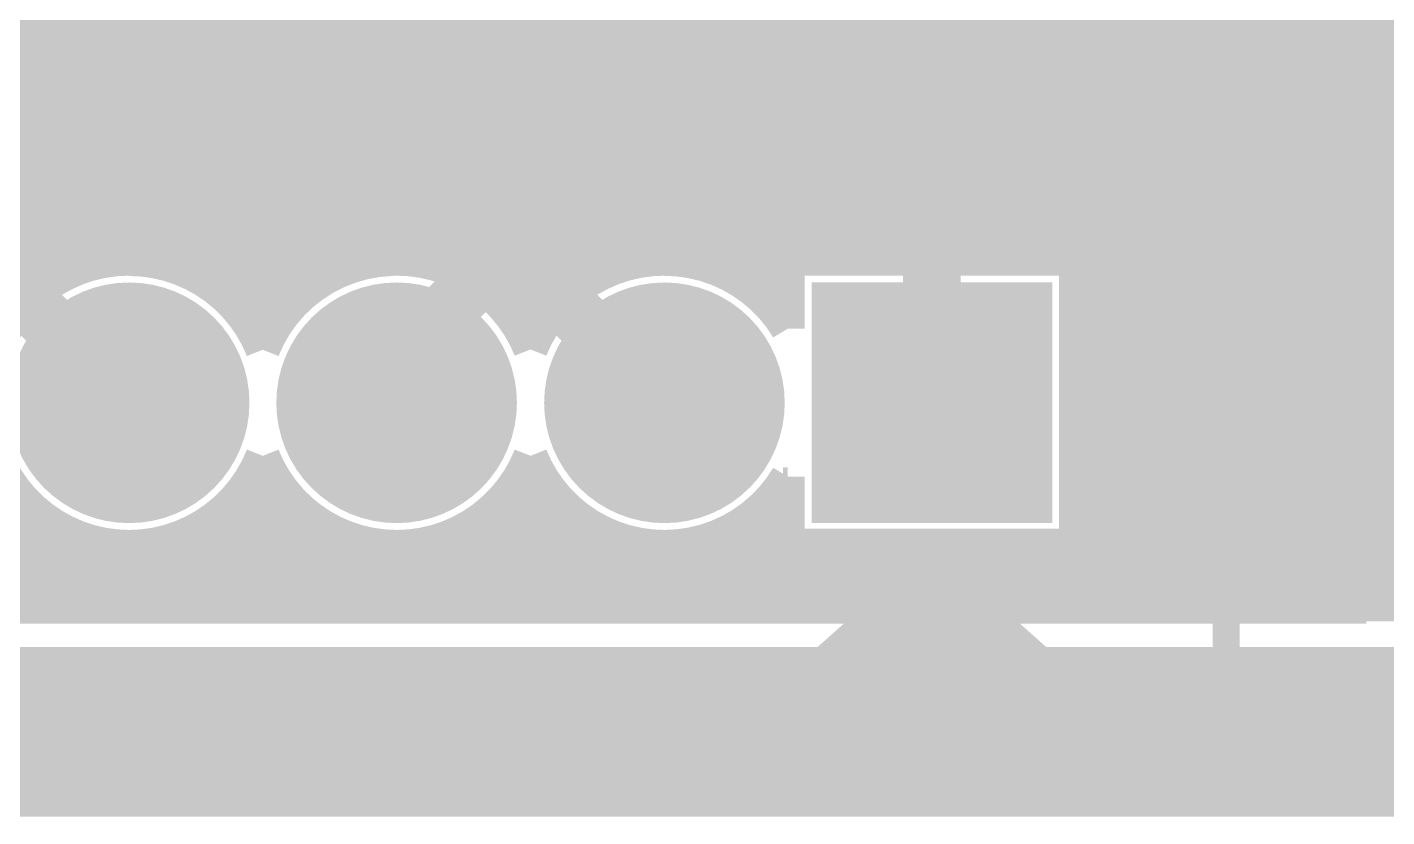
# Model space of a CAD drawing. Extents: x -6 to 196, y -52 to 46.
# Drawn here: x 6.57 to 16.73, y -5.63 to 0.27 of the extents above; entities that cross this region are included whole.
import ezdxf

# ---------------------------------------------------------------- set-up
doc = ezdxf.new("R2010")
doc.units = 0
doc.header["$MEASUREMENT"] = 0
doc.layers.get('0').update_dxf_attribs({"linetype": 'CONTINUOUS'})
for name, color, linetype in [('22-304-1_BOT', 7, 'CONTINUOUS'), ('22-304-1_DRD', 7, 'CONTINUOUS'), ('22-304-1_GND', 6, 'CONTINUOUS'), ('22-304-1_IN1', 4, 'CONTINUOUS'), ('22-304-1_SMB', 3, 'CONTINUOUS'), ('22-304-1_SMT', 5, 'CONTINUOUS'), ('22-304-1_SST', 14, 'CONTINUOUS'), ('22-304-1_TOP', 9, 'CONTINUOUS'), ('THRUHOLE_TAP', 13, 'CONTINUOUS')]:
    doc.layers.add(name, color=color, linetype=linetype)

# ---------------------------------------------------------------- blocks, each defined once
blk = doc.blocks.new('ROUND_22')
at = {"const_width": 0.7493}
blk.add_lwpolyline([(-0.37465, 0, 1), (0.37465, 0, 1)], format="xyb", close=True, dxfattribs=at)
blk = doc.blocks.new('SQUARE_25')
blk.add_solid([(0.7493, 0.7493), (0.7493, -0.7493), (-0.7493, 0.7493), (-0.7493, -0.7493)])
blk = doc.blocks.new('ROUND_70')
at = {"const_width": 0.89916}
blk.add_lwpolyline([(-0.44958, 0, 1), (0.44958, 0, 1)], format="xyb", close=True, dxfattribs=at)
blk = doc.blocks.new('SQUARE_71')
blk.add_solid([(0.89916, 0.89916), (0.89916, -0.89916), (-0.89916, 0.89916), (-0.89916, -0.89916)])
blk = doc.blocks.new('ROUND_92')
at = {"const_width": 0.44958}
blk.add_lwpolyline([(-0.22479, 0, 1), (0.22479, 0, 1)], format="xyb", close=True, dxfattribs=at)

msp = doc.modelspace()

# ---------------------------------------------------------------- linework, layer by layer
at = {"layer": '22-304-1_BOT', "const_width": 0.254}
for points in [[(15.9512, 43.942), (15.9512, -4.064)], [(16.1798, 43.942), (16.1798, -4.064)], [(16.4084, 43.942), (16.4084, -4.064)], [(7.2644, 38.67912), (7.2644, -1.46558)], [(13.8938, 38.61308), (13.8938, -1.46304)], [(13.4366, 38.58514), (13.4366, -1.46304)], [(13.6652, 38.58006), (13.6652, -1.46304)], [(16.51, 31.877), (16.51, -4.064)], [(9.0932, 23.66264), (9.0932, -1.49098)], [(8.8646, 23.42642), (8.8646, -1.57226)], [(13.208, 19.87296), (13.208, -1.46304)], [(10.4648, 19.72818), (10.4648, -1.90754)], [(15.7226, 19.71802), (15.7226, -4.064)], [(9.3218, 19.51736), (9.3218, -1.46304)], [(10.2362, 19.51736), (10.2362, -1.95072)], [(15.494, 19.56562), (15.494, -4.064)], [(9.5504, 19.37766), (9.5504, -1.4859)], [(9.779, 19.33956), (9.779, -1.55956)], [(10.0076, 19.37766), (10.0076, -1.69926)], [(12.9794, 16.09344), (12.9794, -1.46304)], [(7.0358, 15.748), (7.0358, -1.50622)], [(6.8072, 15.53718), (6.8072, -1.60274)], [(10.6934, 15.58036), (10.6934, -1.6764)], [(6.5786, 15.46098), (6.5786, -1.77292)], [(10.922, 15.3162), (10.922, -1.54686)], [(11.1506, 15.2146), (11.1506, -1.47828)], [(11.3792, 15.2019), (11.3792, -1.46558)], [(14.1224, 5.67436), (14.1224, -1.46304)], [(15.2654, 5.55244), (15.2654, -4.064)], [(14.351, 5.4102), (14.351, -1.46304)], [(15.0368, 5.36448), (15.0368, -4.064)], [(7.493, 5.35432), (7.493, -1.47574)], [(14.5796, 5.3086), (14.5796, -4.064)], [(14.8082, 5.2959), (14.8082, -4.064)], [(11.6078, 5.24764), (11.6078, -1.4986)], [(12.7508, 5.207), (12.7508, -1.46304)], [(8.636, 5.14096), (8.636, -1.72212)], [(7.7216, 5.04698), (7.7216, -1.5367)], [(8.4074, 4.97078), (8.4074, -1.9939)], [(11.8364, 5.01142), (11.8364, -1.5875)], [(12.5222, 4.99618), (12.5222, -1.46304)], [(7.9502, 4.93522), (7.9502, -1.65608)], [(8.1788, 4.91236), (8.1788, -1.87198)], [(12.065, 4.92252), (12.065, -1.74752)], [(12.2936, 4.91998), (12.2936, -1.46304)], [(16.51, 0.2794), (3.48996, 0.2794)], [(16.51, 0.0508), (3.50266, 0.0508)], [(16.51, -0.1778), (3.49758, -0.1778)], [(16.51, -0.4064), (3.47726, -0.4064)], [(16.51, -0.635), (3.44424, -0.635)], [(16.51, -0.8636), (3.39344, -0.8636)], [(16.51, -1.0922), (3.3274, -1.0922)], [(16.51, -1.3208), (3.24358, -1.3208)], [(6.91388, -1.5494), (3.13944, -1.5494)], [(8.9154, -1.5494), (7.75462, -1.5494)], [(10.91438, -1.5494), (9.75614, -1.5494)], [(12.25804, -1.5494), (11.75512, -1.5494)], [(12.25804, -1.46304), (12.25804, -1.98628)], [(14.41196, -1.46304), (12.25804, -1.46304)], [(14.41196, -1.46304), (14.41196, -3.61696)], [(16.51, -1.5494), (14.41196, -1.5494)], [(6.57352, -1.778), (3.01752, -1.778)], [(8.57504, -1.778), (8.09498, -1.778)], [(10.57402, -1.778), (10.09396, -1.778)], [(12.25804, -1.778), (12.09548, -1.778)], [(16.51, -1.778), (14.41196, -1.778)], [(8.39978, -2.0066), (8.2677, -2.0066)], [(10.4013, -2.0066), (10.26922, -2.0066)], [(16.51, -2.0066), (14.41196, -2.0066)], [(16.51, -2.2352), (14.41196, -2.2352)], [(16.51, -2.4638), (14.41196, -2.4638)], [(16.51, -2.6924), (14.41196, -2.6924)], [(16.51, -2.921), (14.41196, -2.921)], [(8.44804, -3.1496), (8.22198, -3.1496)], [(8.4074, -3.08356), (8.4074, -4.064)], [(10.44702, -3.1496), (10.22096, -3.1496)], [(10.2362, -3.12928), (10.2362, -4.064)], [(10.4648, -3.17246), (10.4648, -4.064)], [(12.25804, -3.1496), (12.22248, -3.1496)], [(12.25804, -3.09118), (12.25804, -3.61696)], [(16.51, -3.1496), (14.41196, -3.1496)], [(8.1788, -3.20802), (8.1788, -4.064)], [(6.65988, -3.3782), (0.92456, -3.3782)], [(6.5786, -3.30454), (6.5786, -4.064)], [(8.65886, -3.3782), (8.00862, -3.3782)], [(8.636, -3.35788), (8.636, -4.064)], [(10.66038, -3.3782), (10.01014, -3.3782)], [(12.25804, -3.3782), (12.00912, -3.3782)], [(12.065, -3.32994), (12.065, -4.064)], [(16.51, -3.3782), (14.41196, -3.3782)], [(6.8072, -3.47726), (6.8072, -4.064)], [(7.9502, -3.42138), (7.9502, -4.064)], [(10.0076, -3.38074), (10.0076, -4.064)], [(10.6934, -3.4036), (10.6934, -4.064)], [(7.0358, -3.57378), (7.0358, -4.064)], [(7.7216, -3.5433), (7.7216, -4.064)], [(8.8646, -3.50774), (8.8646, -4.064)], [(9.779, -3.52044), (9.779, -4.064)], [(10.922, -3.53314), (10.922, -4.064)], [(11.6078, -3.5814), (11.6078, -4.064)], [(11.8364, -3.4925), (11.8364, -4.064)], [(7.19328, -3.6068), (-3.937, -3.6068)], [(7.2644, -3.61442), (7.2644, -4.064)], [(9.1948, -3.6068), (7.47522, -3.6068)], [(7.493, -3.60426), (7.493, -4.064)], [(9.0932, -3.58902), (9.0932, -4.064)], [(9.3218, -3.61442), (9.3218, -4.064)], [(11.19378, -3.6068), (9.47674, -3.6068)], [(9.5504, -3.5941), (9.5504, -4.064)], [(11.1506, -3.59918), (11.1506, -4.064)], [(11.3792, -3.61442), (11.3792, -4.064)], [(16.51, -3.6068), (11.47572, -3.6068)], [(14.41196, -3.61696), (12.25804, -3.61696)], [(12.2936, -3.61696), (12.2936, -4.064)], [(12.5222, -3.61696), (12.5222, -4.064)], [(12.7508, -3.61696), (12.7508, -4.064)], [(12.9794, -3.61696), (12.9794, -4.064)], [(13.208, -3.61696), (13.208, -4.064)], [(13.4366, -3.61696), (13.4366, -4.064)], [(13.6652, -3.61696), (13.6652, -4.064)], [(13.8938, -3.61696), (13.8938, -4.064)], [(14.1224, -3.61696), (14.1224, -4.064)], [(14.351, -3.61696), (14.351, -4.064)], [(16.51, -3.8354), (-3.937, -3.8354)], [(16.51, -4.064), (-3.937, -4.064)]]:
    msp.add_lwpolyline(points, dxfattribs=at)
for points in [[(7.33552, -1.46304, 0.4142136), (6.25856, -2.54)], [(8.33374, -2.14376, 0.3073993), (7.33552, -1.46558)], [(9.3345, -1.46304, 0.3076384), (8.33374, -2.14376)], [(10.33526, -2.14122, 0.3070377), (9.3345, -1.46304)], [(11.33602, -1.46304, 0.3070376), (10.33526, -2.14122)], [(12.25804, -1.98628, 0.2633389), (11.33602, -1.46449)], [(6.25856, -2.54, 0.4142136), (7.33552, -3.61696)], [(7.33552, -3.61696, 0.3073999), (8.33374, -2.93624)], [(8.33374, -2.93624, 0.3076379), (9.3345, -3.61696)], [(9.3345, -3.61696, 0.3076384), (10.33526, -2.93624)], [(10.33526, -2.93624, 0.3076379), (11.33602, -3.61696)], [(11.33602, -3.61696, 0.2638817), (12.25804, -3.09118)]]:
    msp.add_lwpolyline(points, format="xyb", dxfattribs=at)
at = {"layer": '22-304-1_DRD'}
for points, const_width in [([(195.00088, 21.99894), (101.99878, 21.99894), (78.99908, 44.99864), (-4.99872, 44.99864), (-4.99872, -4.99872), (195.00088, -4.99872), (195.00088, 21.99894)], 1.27), ([(7.33552, -2.159), (6.70052, -2.794)], 0.254), ([(7.97052, -2.794), (7.33552, -2.159)], 0.254), ([(9.3345, -2.159), (8.6995, -2.794)], 0.254), ([(9.9695, -2.794), (9.3345, -2.159)], 0.254), ([(11.33602, -2.159), (10.70102, -2.794)], 0.254), ([(11.97102, -2.794), (11.33602, -2.159)], 0.254), ([(13.335, -2.159), (12.7, -2.794)], 0.254), ([(13.97, -2.794), (13.335, -2.159)], 0.254), ([(6.70052, -2.794), (7.97052, -2.794)], 0.254), ([(8.6995, -2.794), (9.9695, -2.794)], 0.254), ([(10.70102, -2.794), (11.97102, -2.794)], 0.254), ([(12.7, -2.794), (13.97, -2.794)], 0.254)]:
    msp.add_lwpolyline(points, dxfattribs=dict(at, const_width=const_width))
at = {"layer": '22-304-1_GND', "const_width": 1.27}
msp.add_lwpolyline([(195.00088, 21.99894), (101.99878, 21.99894), (78.99908, 44.99864), (-4.99872, 44.99864), (-4.99872, -4.99872), (195.00088, -4.99872), (195.00088, 21.99894)], dxfattribs=at)
at = {"layer": '22-304-1_IN1', "const_width": 0.254}
for points in [[(6.5786, 3.38074), (6.5786, -1.77292)], [(6.8072, 3.38074), (6.8072, -1.60274)], [(7.0358, 3.38074), (7.0358, -1.50622)], [(7.2644, 3.38074), (7.2644, -1.46558)], [(7.493, 3.38074), (7.493, -1.47574)], [(9.0932, 3.38074), (9.0932, -1.49098)], [(9.3218, 3.38074), (9.3218, -1.46304)], [(9.5504, 3.38074), (9.5504, -1.4859)], [(9.779, 3.38074), (9.779, -1.55956)], [(10.0076, 3.38074), (10.0076, -1.69926)], [(10.2362, 3.38074), (10.2362, -1.95072)], [(10.4648, 3.38074), (10.4648, -1.90754)], [(10.6934, 3.38074), (10.6934, -1.6764)], [(10.922, 3.38074), (10.922, -1.54686)], [(11.1506, 3.38074), (11.1506, -1.47828)], [(11.3792, 3.38074), (11.3792, -1.46558)], [(11.6078, 3.38074), (11.6078, -1.4986)], [(11.8364, 3.38074), (11.8364, -1.5875)], [(13.4366, 3.38074), (13.4366, -1.46304)], [(13.6652, 3.38074), (13.6652, -1.46304)], [(13.8938, 3.38074), (13.8938, -1.46304)], [(14.1224, 3.38074), (14.1224, -1.46304)], [(14.351, 3.38074), (14.351, -1.46304)], [(14.5796, 3.38074), (14.5796, -4.04876)], [(14.8082, 3.38074), (14.8082, -4.04876)], [(15.0368, 3.38074), (15.0368, -4.04876)], [(15.2654, 3.38074), (15.2654, -4.04622)], [(15.494, 3.38074), (15.494, -4.04622)], [(15.7226, 3.38074), (15.7226, -4.04622)], [(15.9512, 3.38074), (15.9512, -4.04622)], [(16.1798, 3.38074), (16.1798, -4.04622)], [(16.4084, 3.38074), (16.4084, -4.04622)], [(16.637, 3.38074), (16.637, -4.04622)], [(12.065, 2.05232), (12.065, -1.74752)], [(8.8646, 1.86436), (8.8646, -1.57226)], [(13.208, 1.83896), (13.208, -1.46304)], [(7.7216, 1.74244), (7.7216, -1.5367)], [(12.2936, 1.74498), (12.2936, -1.46304)], [(12.5222, 1.63322), (12.5222, -1.46304)], [(12.7508, 1.61036), (12.7508, -1.46304)], [(12.9794, 1.66878), (12.9794, -1.46304)], [(7.9502, 1.55448), (7.9502, -1.65608)], [(8.636, 1.6002), (8.636, -1.72212)], [(8.1788, 1.4859), (8.1788, -1.87198)], [(8.4074, 1.4986), (8.4074, -1.9939)], [(19.84502, 0.2794), (1.905, 0.2794)], [(19.84502, 0.0508), (1.92532, 0.0508)], [(19.84502, -0.1778), (1.9177, -0.1778)], [(19.84502, -0.4064), (1.88214, -0.4064)], [(19.84502, -0.635), (1.81864, -0.635)], [(19.84502, -0.8636), (1.72212, -0.8636)], [(19.84502, -1.0922), (1.58496, -1.0922)], [(19.84502, -1.3208), (1.40208, -1.3208)], [(6.91388, -1.5494), (1.143, -1.5494)], [(8.9154, -1.5494), (7.75462, -1.5494)], [(10.91438, -1.5494), (9.75614, -1.5494)], [(12.25804, -1.5494), (11.75512, -1.5494)], [(14.41196, -1.46304), (12.25804, -1.46304)], [(12.25804, -1.46304), (12.25804, -1.98628)], [(14.41196, -1.46304), (14.41196, -3.61696)], [(19.84502, -1.5494), (14.41196, -1.5494)], [(6.57352, -1.778), (0.74168, -1.778)], [(8.57504, -1.778), (8.09498, -1.778)], [(10.57402, -1.778), (10.09396, -1.778)], [(12.25804, -1.778), (12.09548, -1.778)], [(58.44794, -1.778), (14.41196, -1.778)], [(8.39978, -2.0066), (8.2677, -2.0066)], [(10.4013, -2.0066), (10.26922, -2.0066)], [(58.67654, -2.0066), (14.41196, -2.0066)], [(58.90514, -2.2352), (14.41196, -2.2352)], [(59.13374, -2.4638), (14.41196, -2.4638)], [(59.36234, -2.6924), (14.41196, -2.6924)], [(59.59094, -2.921), (14.41196, -2.921)], [(8.44804, -3.1496), (8.22198, -3.1496)], [(8.4074, -3.08356), (8.4074, -4.05384)], [(10.44702, -3.1496), (10.22096, -3.1496)], [(10.2362, -3.12928), (10.2362, -4.0513)], [(10.4648, -3.17246), (10.4648, -4.0513)], [(12.25804, -3.1496), (12.22248, -3.1496)], [(12.25804, -3.09118), (12.25804, -3.61696)], [(59.81954, -3.1496), (14.41196, -3.1496)], [(8.1788, -3.20802), (8.1788, -4.05384)], [(6.65988, -3.3782), (-3.937, -3.3782)], [(6.5786, -3.30454), (6.5786, -4.05384)], [(8.65886, -3.3782), (8.00862, -3.3782)], [(8.636, -3.35788), (8.636, -4.05384)], [(10.66038, -3.3782), (10.01014, -3.3782)], [(12.25804, -3.3782), (12.00912, -3.3782)], [(12.065, -3.32994), (12.065, -4.04876)], [(60.04814, -3.3782), (14.41196, -3.3782)], [(6.8072, -3.47726), (6.8072, -4.05384)], [(7.9502, -3.42138), (7.9502, -4.05384)], [(10.0076, -3.38074), (10.0076, -4.0513)], [(10.6934, -3.4036), (10.6934, -4.0513)], [(7.0358, -3.57378), (7.0358, -4.05384)], [(7.7216, -3.5433), (7.7216, -4.05384)], [(8.8646, -3.50774), (8.8646, -4.05384)], [(9.779, -3.52044), (9.779, -4.0513)], [(10.922, -3.53314), (10.922, -4.0513)], [(11.6078, -3.5814), (11.6078, -4.0513)], [(11.8364, -3.4925), (11.8364, -4.0513)], [(7.19328, -3.6068), (-3.937, -3.6068)], [(7.2644, -3.61442), (7.2644, -4.05384)], [(9.1948, -3.6068), (7.47522, -3.6068)], [(7.493, -3.60426), (7.493, -4.05384)], [(9.0932, -3.58902), (9.0932, -4.0513)], [(9.3218, -3.61442), (9.3218, -4.0513)], [(11.19378, -3.6068), (9.47674, -3.6068)], [(9.5504, -3.5941), (9.5504, -4.0513)], [(11.1506, -3.59918), (11.1506, -4.0513)], [(11.3792, -3.61442), (11.3792, -4.0513)], [(60.27674, -3.6068), (11.47572, -3.6068)], [(14.41196, -3.61696), (12.25804, -3.61696)], [(12.2936, -3.61696), (12.2936, -4.04876)], [(12.5222, -3.61696), (12.5222, -4.04876)], [(12.7508, -3.61696), (12.7508, -4.04876)], [(12.9794, -3.61696), (12.9794, -4.04876)], [(13.208, -3.61696), (13.208, -4.04876)], [(13.4366, -3.61696), (13.4366, -4.04876)], [(13.6652, -3.61696), (13.6652, -4.04876)], [(13.8938, -3.61696), (13.8938, -4.04876)], [(14.1224, -3.61696), (14.1224, -4.04876)], [(14.351, -3.61696), (14.351, -4.04876)], [(60.50534, -3.8354), (-3.937, -3.8354)], [(60.6806, -4.00812), (-3.937, -4.064)]]:
    msp.add_lwpolyline(points, dxfattribs=at)
for points in [[(7.33552, -1.46304, 0.4142136), (6.25856, -2.54)], [(8.33374, -2.14376, 0.3073993), (7.33552, -1.46558)], [(9.3345, -1.46304, 0.3076384), (8.33374, -2.14376)], [(10.33526, -2.14122, 0.3070377), (9.3345, -1.46304)], [(11.33602, -1.46304, 0.3070376), (10.33526, -2.14122)], [(12.25804, -1.98628, 0.2633389), (11.33602, -1.46449)], [(6.25856, -2.54, 0.4142136), (7.33552, -3.61696)], [(7.33552, -3.61696, 0.3073999), (8.33374, -2.93624)], [(8.33374, -2.93624, 0.3076379), (9.3345, -3.61696)], [(9.3345, -3.61696, 0.3076384), (10.33526, -2.93624)], [(10.33526, -2.93624, 0.3076379), (11.33602, -3.61696)], [(11.33602, -3.61696, 0.2638817), (12.25804, -3.09118)]]:
    msp.add_lwpolyline(points, format="xyb", dxfattribs=at)
at = {"layer": '22-304-1_SST'}
for points, const_width in [([(9.652, -0.127), (6.858, -0.127), (6.858, 5.207), (9.652, 5.207), (9.652, -0.127)], 0.1524), ([(14.097, -0.127), (11.303, -0.127), (11.303, 5.207), (14.097, 5.207), (14.097, -0.127)], 0.1524), ([(5.73532, -4.53898), (15.53464, -4.53898), (15.53464, -0.9398), (5.73532, -0.9398), (5.73532, -4.53898)], 0.20066), ([(15.53464, -3.54076), (15.13332, -3.54076), (15.13332, -1.34112), (6.1341, -1.34112), (6.1341, -3.54076), (5.73532, -3.54076)], 0.20066), ([(15.9893, -3.26898), (15.9893, -2.25298), (15.87246, -2.42316)], 0.1524), ([(16.10868, -3.26898), (15.87246, -3.26898)], 0.1524), ([(13.335, -3.73888), (12.43584, -4.53898)], 0.20066), ([(13.3223, -3.74904), (13.3223, -4.53898)], 0.20066), ([(13.335, -3.73888), (14.23416, -4.53898)], 0.20066), ([(13.43914, -3.83032), (13.23086, -3.83032)], 0.20066), ([(13.14196, -3.90906), (13.14196, -4.53898)], 0.20066), ([(13.50264, -3.88874), (13.50264, -4.53898)], 0.20066), ([(13.6398, -4.01066), (13.02766, -4.01066)], 0.20066), ([(13.68298, -4.04876), (13.68298, -4.53898)], 0.20066), ([(12.96162, -4.06908), (12.96162, -4.53898)], 0.20066), ([(12.78382, -4.2291), (12.78382, -4.53898)], 0.20066), ([(13.843, -4.191), (12.827, -4.191)], 0.20066), ([(13.86078, -4.20878), (13.86078, -4.53898)], 0.20066), ([(12.60348, -4.38912), (12.60348, -4.53898)], 0.20066), ([(14.04366, -4.37134), (12.6238, -4.37134)], 0.20066), ([(14.04112, -4.3688), (14.04112, -4.53898)], 0.20066), ([(12.5349, -4.53898), (12.43584, -4.53898)], 0.20066), ([(14.23416, -4.53898), (12.5349, -4.53898)], 0.20066)]:
    msp.add_lwpolyline(points, dxfattribs=dict(at, const_width=const_width))
at = {"layer": '22-304-1_TOP'}
for points, const_width in [([(15.494, 13.081), (15.494, -4.064)], 0.254), ([(15.7226, 13.081), (15.7226, -4.064)], 0.254), ([(15.9512, 13.081), (15.9512, -4.064)], 0.254), ([(16.1798, 13.081), (16.1798, -4.064)], 0.254), ([(16.4084, 13.081), (16.4084, -4.064)], 0.254), ([(16.56334, 13.081), (16.56334, -3.937)], 0.254), ([(7.33552, -2.54), (6.477, -1.68148), (6.477, 5.334), (7.88416, 6.74116), (7.88416, 7.74446)], 0.4318), ([(9.3345, -2.54), (9.3345, -2.2225), (9.83488, -1.72212), (9.83488, 7.74446)], 0.4318), ([(10.48512, 7.74446), (10.48512, -1.6891), (11.33602, -2.54)], 0.4318), ([(12.43584, 7.74446), (12.43584, 6.74116), (14.351, 4.826), (14.351, -0.127), (13.335, -1.143), (13.335, -2.54)], 0.4318), ([(15.2654, 5.55244), (15.2654, -4.064)], 0.254), ([(15.0368, 5.36448), (15.0368, -4.064)], 0.254), ([(7.02056, 5.10794), (7.02056, -1.45796)], 0.254), ([(7.0358, 5.12572), (7.0358, -1.4732)], 0.254), ([(14.89456, 4.826), (14.89456, -0.127)], 0.254), ([(11.02614, 4.46024), (11.02614, -1.46558)], 0.254), ([(11.1506, 4.33832), (11.1506, -1.47828)], 0.254), ([(11.3792, 4.10972), (11.3792, -1.46558)], 0.254), ([(7.02564, 1.69926), (7.02564, 0.02794)], 0.254), ([(11.47064, 1.69926), (11.47064, 0.02794)], 0.254), ([(8.255, 0.02794), (8.255, 0.8636)], 0.254), ([(12.7, 0.02794), (12.7, 0.8636)], 0.254), ([(11.47064, 0.2794), (11.02614, 0.2794)], 0.254), ([(16.56334, 0.2794), (14.89456, 0.2794)], 0.254), ([(9.29132, 0.02794), (7.02564, 0.02794)], 0.254), ([(7.2644, 0.02794), (7.2644, -1.46558)], 0.254), ([(7.493, 0.02794), (7.493, -1.47574)], 0.254), ([(7.7216, 0.02794), (7.7216, -1.5367)], 0.254), ([(7.9502, 0.02794), (7.9502, -1.65608)], 0.254), ([(8.1788, 0.02794), (8.1788, -1.87198)], 0.254), ([(8.4074, 0.02794), (8.4074, -1.9939)], 0.254), ([(8.636, 0.02794), (8.636, -1.72212)], 0.254), ([(8.8646, 0.02794), (8.8646, -1.57226)], 0.254), ([(9.0932, 0.02794), (9.0932, -1.49098)], 0.254), ([(9.29132, 0.02794), (9.29132, -1.46558)], 0.254), ([(11.47064, 0.0508), (11.02614, 0.0508)], 0.254), ([(13.73886, 0.02794), (11.47064, 0.02794)], 0.254), ([(11.6078, 0.02794), (11.6078, -1.4986)], 0.254), ([(11.8364, 0.02794), (11.8364, -1.5875)], 0.254), ([(12.065, 0.02794), (12.065, -1.74752)], 0.254), ([(12.2936, 0.02794), (12.2936, -1.46304)], 0.254), ([(12.5222, 0.02794), (12.5222, -1.46304)], 0.254), ([(12.7508, 0.02794), (12.7508, -1.46304)], 0.254), ([(13.73886, 0.02794), (12.95146, -0.75692)], 0.254), ([(12.9794, 0.02794), (12.9794, -0.73152)], 0.254), ([(13.208, 0.02794), (13.208, -0.50292)], 0.254), ([(13.4366, 0.02794), (13.4366, -0.27432)], 0.254), ([(13.6652, 0.02794), (13.6652, -0.04572)], 0.254), ([(16.56334, 0.0508), (14.89456, 0.0508)], 0.254), ([(9.29132, -0.1778), (7.02056, -0.1778)], 0.254), ([(13.53312, -0.1778), (11.02614, -0.1778)], 0.254), ([(16.56334, -0.1778), (14.89202, -0.1778)], 0.254), ([(9.29132, -0.4064), (7.02056, -0.4064)], 0.254), ([(13.30452, -0.4064), (11.02614, -0.4064)], 0.254), ([(14.8082, -0.4191), (14.8082, -4.064)], 0.254), ([(16.56334, -0.4064), (14.81582, -0.4064)], 0.254), ([(14.73454, -0.51054), (13.87856, -1.36652)], 0.254), ([(9.29132, -0.635), (7.02056, -0.635)], 0.254), ([(13.07592, -0.635), (11.02614, -0.635)], 0.254), ([(16.56334, -0.635), (14.61008, -0.635)], 0.254), ([(14.5796, -0.66548), (14.5796, -4.064)], 0.254), ([(9.29132, -0.8636), (7.02056, -0.8636)], 0.254), ([(12.87018, -0.8636), (11.02614, -0.8636)], 0.254), ([(14.351, -0.89408), (14.351, -1.46304)], 0.254), ([(16.56334, -0.8636), (14.38148, -0.8636)], 0.254), ([(9.29132, -1.0922), (7.02056, -1.0922)], 0.254), ([(12.79398, -1.0922), (11.02614, -1.0922)], 0.254), ([(12.79144, -1.143), (12.79144, -1.46304)], 0.254), ([(14.1224, -1.12268), (14.1224, -1.46304)], 0.254), ([(16.56334, -1.0922), (14.15288, -1.0922)], 0.254), ([(9.29132, -1.3208), (7.02056, -1.3208)], 0.254), ([(12.79144, -1.3208), (11.02614, -1.3208)], 0.254), ([(16.56334, -1.3208), (13.92428, -1.3208)], 0.254), ([(13.87856, -1.36652), (13.87856, -1.46304)], 0.254), ([(13.8938, -1.35128), (13.8938, -1.46304)], 0.254), ([(7.02056, -1.45796), (7.0612, -1.4986)], 0.254), ([(8.9154, -1.5494), (7.75462, -1.5494)], 0.254), ([(11.02614, -1.46558), (11.0617, -1.4986)], 0.254), ([(12.25804, -1.5494), (11.75512, -1.5494)], 0.254), ([(12.25804, -1.46304), (12.25804, -1.98628)], 0.254), ([(12.79144, -1.46304), (12.25804, -1.46304)], 0.254), ([(14.41196, -1.46304), (13.87856, -1.46304)], 0.254), ([(14.41196, -1.46304), (14.41196, -3.61696)], 0.254), ([(16.56334, -1.5494), (14.41196, -1.5494)], 0.254), ([(8.57504, -1.778), (8.09498, -1.778)], 0.254), ([(12.25804, -1.778), (12.09548, -1.778)], 0.254), ([(16.56334, -1.778), (14.41196, -1.778)], 0.254), ([(8.39978, -2.0066), (8.2677, -2.0066)], 0.254), ([(16.56334, -2.0066), (14.41196, -2.0066)], 0.254), ([(16.56334, -2.2352), (14.41196, -2.2352)], 0.254), ([(16.56334, -2.4638), (14.41196, -2.4638)], 0.254), ([(16.56334, -2.6924), (14.41196, -2.6924)], 0.254), ([(16.56334, -2.921), (14.41196, -2.921)], 0.254), ([(8.44804, -3.1496), (8.22198, -3.1496)], 0.254), ([(8.4074, -3.08356), (8.4074, -4.064)], 0.254), ([(10.44702, -3.1496), (10.22096, -3.1496)], 0.254), ([(10.2362, -3.12928), (10.2362, -4.064)], 0.254), ([(10.4648, -3.17246), (10.4648, -4.064)], 0.254), ([(12.25804, -3.1496), (12.22248, -3.1496)], 0.254), ([(12.25804, -3.09118), (12.25804, -3.61696)], 0.254), ([(16.56334, -3.1496), (14.41196, -3.1496)], 0.254), ([(8.1788, -3.20802), (8.1788, -4.064)], 0.254), ([(6.65988, -3.3782), (0.92456, -3.3782)], 0.254), ([(6.5786, -3.30454), (6.5786, -4.064)], 0.254), ([(8.65886, -3.3782), (8.00862, -3.3782)], 0.254), ([(8.636, -3.35788), (8.636, -4.064)], 0.254), ([(10.66038, -3.3782), (10.01014, -3.3782)], 0.254), ([(12.25804, -3.3782), (12.00912, -3.3782)], 0.254), ([(12.065, -3.32994), (12.065, -4.064)], 0.254), ([(16.56334, -3.3782), (14.41196, -3.3782)], 0.254), ([(6.8072, -3.47726), (6.8072, -4.064)], 0.254), ([(7.9502, -3.42138), (7.9502, -4.064)], 0.254), ([(10.0076, -3.38074), (10.0076, -4.064)], 0.254), ([(10.6934, -3.4036), (10.6934, -4.064)], 0.254), ([(7.0358, -3.57378), (7.0358, -4.064)], 0.254), ([(7.7216, -3.5433), (7.7216, -4.064)], 0.254), ([(8.8646, -3.50774), (8.8646, -4.064)], 0.254), ([(9.779, -3.52044), (9.779, -4.064)], 0.254), ([(10.922, -3.53314), (10.922, -4.064)], 0.254), ([(11.6078, -3.5814), (11.6078, -4.064)], 0.254), ([(11.8364, -3.4925), (11.8364, -4.064)], 0.254), ([(7.19328, -3.6068), (-3.937, -3.6068)], 0.254), ([(7.2644, -3.61442), (7.2644, -4.064)], 0.254), ([(9.1948, -3.6068), (7.47522, -3.6068)], 0.254), ([(7.493, -3.60426), (7.493, -4.064)], 0.254), ([(9.0932, -3.58902), (9.0932, -4.064)], 0.254), ([(9.3218, -3.61442), (9.3218, -4.064)], 0.254), ([(11.19378, -3.6068), (9.47674, -3.6068)], 0.254), ([(9.5504, -3.5941), (9.5504, -4.064)], 0.254), ([(11.1506, -3.59918), (11.1506, -4.064)], 0.254), ([(11.3792, -3.61442), (11.3792, -4.064)], 0.254), ([(16.56334, -3.6068), (11.47572, -3.6068)], 0.254), ([(14.41196, -3.61696), (12.25804, -3.61696)], 0.254), ([(12.2936, -3.61696), (12.2936, -4.064)], 0.254), ([(12.5222, -3.61696), (12.5222, -4.064)], 0.254), ([(12.7508, -3.61696), (12.7508, -4.064)], 0.254), ([(12.9794, -3.61696), (12.9794, -4.064)], 0.254), ([(13.208, -3.61696), (13.208, -4.064)], 0.254), ([(13.4366, -3.61696), (13.4366, -4.064)], 0.254), ([(13.6652, -3.61696), (13.6652, -4.064)], 0.254), ([(13.8938, -3.61696), (13.8938, -4.064)], 0.254), ([(14.1224, -3.61696), (14.1224, -4.064)], 0.254), ([(14.351, -3.61696), (14.351, -4.064)], 0.254), ([(16.56334, -3.8354), (-3.937, -3.8354)], 0.254), ([(16.58112, -4.064), (-3.937, -4.064)], 0.254)]:
    msp.add_lwpolyline(points, dxfattribs=dict(at, const_width=const_width))
at = {"layer": '22-304-1_TOP', "const_width": 0.254}
for points in [[(14.73454, -0.51054, 0.1989124), (14.89341, -0.127)], [(12.95146, -0.75946, 0.1989124), (12.79259, -1.143)], [(12.95146, -0.75946, 0.1989124), (12.79259, -1.143)], [(7.33552, -1.46304, 0.0644802), (7.06119, -1.49856)], [(8.33374, -2.14376, 0.3073993), (7.33552, -1.46558)], [(9.29132, -1.46558, 0.296679), (8.33374, -2.14376)], [(11.33602, -1.46304, 0.0644802), (11.06169, -1.49856)], [(12.25804, -1.98628, 0.2633389), (11.33602, -1.46449)], [(6.25856, -2.54, 0.4142136), (7.33552, -3.61696)], [(7.33552, -3.61696, 0.3073999), (8.33374, -2.93624)], [(8.33374, -2.93624, 0.3076379), (9.3345, -3.61696)], [(9.3345, -3.61696, 0.3076384), (10.33526, -2.93624)], [(10.33526, -2.93624, 0.3076379), (11.33602, -3.61696)], [(11.33602, -3.61696, 0.2638817), (12.25804, -3.09118)], [(16.56334, -3.937, 0.0708425), (16.58141, -4.06391)]]:
    msp.add_lwpolyline(points, format="xyb", dxfattribs=at)

# ---------------------------------------------------------------- block references
at = {"layer": '22-304-1_BOT'}
for name, p in [('ROUND_22', (7.33552, -2.54)), ('ROUND_22', (9.3345, -2.54)), ('ROUND_22', (11.33602, -2.54)), ('SQUARE_25', (13.335, -2.54))]:
    msp.add_blockref(name, p, dxfattribs=at)
at = {"layer": '22-304-1_GND'}
for name, p in [('ROUND_70', (7.33552, -2.54)), ('ROUND_70', (9.3345, -2.54)), ('ROUND_70', (11.33602, -2.54)), ('SQUARE_71', (13.335, -2.54))]:
    msp.add_blockref(name, p, dxfattribs=at)
at = {"layer": '22-304-1_IN1'}
for name, p in [('ROUND_22', (7.33552, -2.54)), ('ROUND_22', (9.3345, -2.54)), ('ROUND_22', (11.33602, -2.54)), ('SQUARE_25', (13.335, -2.54))]:
    msp.add_blockref(name, p, dxfattribs=at)
at = {"layer": '22-304-1_SMB'}
for name, p in [('ROUND_22', (7.33552, -2.54)), ('ROUND_22', (9.3345, -2.54)), ('ROUND_22', (11.33602, -2.54)), ('SQUARE_25', (13.335, -2.54))]:
    msp.add_blockref(name, p, dxfattribs=at)
at = {"layer": '22-304-1_SMT'}
for name, p in [('ROUND_22', (7.33552, -2.54)), ('ROUND_22', (9.3345, -2.54)), ('ROUND_22', (11.33602, -2.54)), ('SQUARE_25', (13.335, -2.54))]:
    msp.add_blockref(name, p, dxfattribs=at)
at = {"layer": '22-304-1_TOP'}
for name, p in [('ROUND_22', (7.33552, -2.54)), ('ROUND_22', (9.3345, -2.54)), ('ROUND_22', (11.33602, -2.54)), ('SQUARE_25', (13.335, -2.54))]:
    msp.add_blockref(name, p, dxfattribs=at)
at = {"layer": 'THRUHOLE_TAP'}
for p in [(7.33552, -2.54), (9.3345, -2.54), (11.33602, -2.54), (13.335, -2.54)]:
    msp.add_blockref('ROUND_92', p, dxfattribs=at)

doc.saveas('drawing.dxf')
